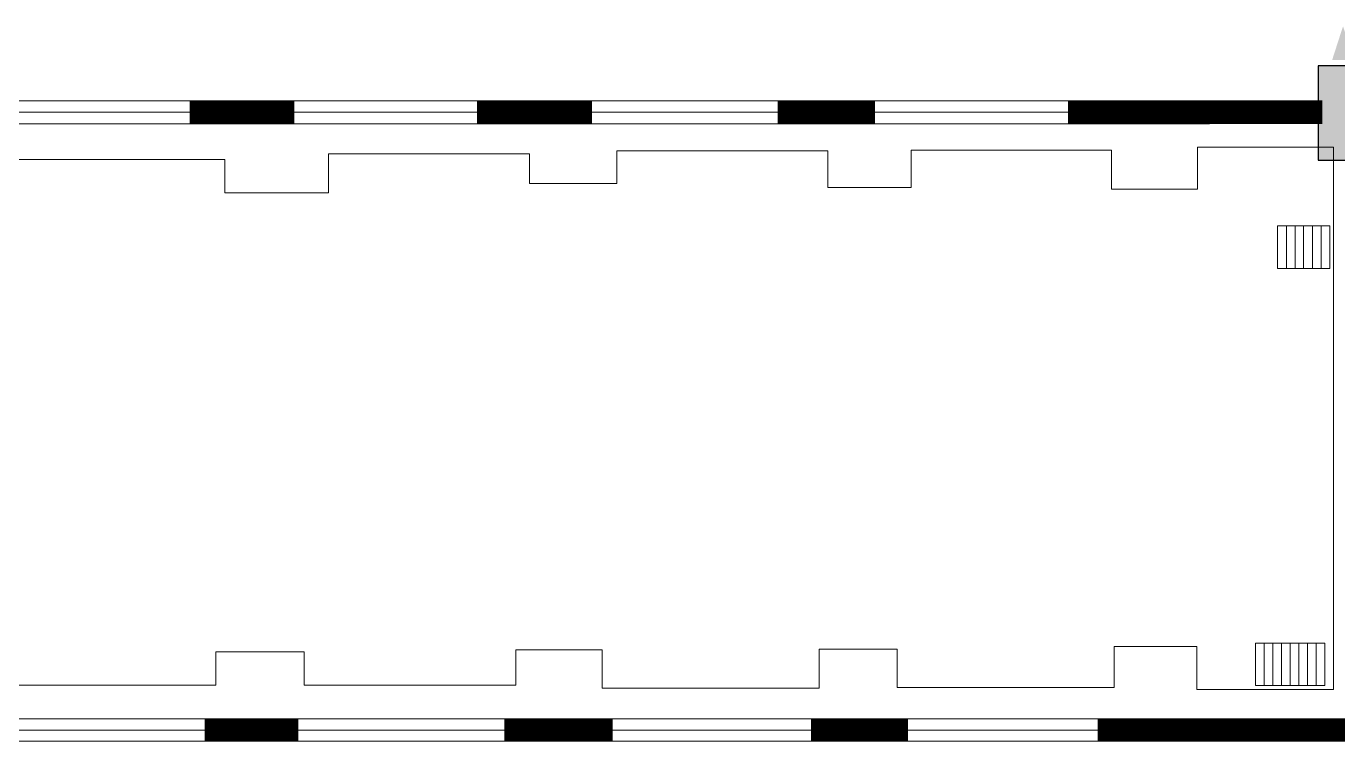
# Model space of a CAD drawing. Header units: millimetres. Extents: x 13114 to 67229, y 22859 to 38520.
# Drawn here: x 22455.4 to 22678.2, y 25896.7 to 26018.3 of the extents above; entities that cross this region are included whole.
import ezdxf

# ---------------------------------------------------------------- set-up
doc = ezdxf.new("R2010")
doc.units = ezdxf.units.MM
doc.layers.add('План_Штампы', color=7, linetype='Continuous')

# ---------------------------------------------------------------- blocks, each defined once
blk = doc.blocks.new('A$C7B4425F7')
at = {"true_color": 0xffffff}
blk.add_hatch(color=7, dxfattribs=at).paths.add_polyline_path([(0, 0), (-16, 0), (-16, -8), (0, -8)])
h = blk.add_hatch(color=126)
h.paths.add_polyline_path([(-0.2, -0.2), (-15.8, -0.2), (-15.8, -7.8), (-0.2, -7.8)])
h.paths.add_polyline_path([(-11.76, -2.03), (-11.76, -3.66), (-11.17, -3.66, -0.568275), (-11.17, -6.18), (-12.58, -6.18), (-12.58, -2.03)], flags=16)
h.paths.add_polyline_path([(-13.33, -4.12, -0.495768), (-13.59, -6.18), (-15.03, -6.18), (-15.03, -2.03), (-13.59, -2.03, -0.487973)], flags=16)
h.paths.add_polyline_path([(-10.25, -2.03), (-9.48, -2.03), (-9.48, -6.18), (-10.25, -6.18)], flags=16)
h.paths.add_polyline_path([(-13.84, -3.69), (-14.24, -3.69), (-14.24, -3.03), (-13.9, -3.03, -0.692621)], flags=0)
h.paths.add_polyline_path([(-9.15, -2.03), (-8.4, -2.03), (-8.04, -3.07), (-7.68, -2.03), (-6.93, -2.03), (-7.64, -4.1), (-6.93, -6.18), (-7.68, -6.18), (-8.04, -5.14), (-8.4, -6.18), (-9.15, -6.18), (-8.44, -4.1)], flags=16)
h.paths.add_polyline_path([(-11.76, -4.46), (-11.42, -4.46, -0.692621), (-11.36, -5.12), (-11.76, -5.12)], flags=0)
h.paths.add_polyline_path([(-13.9, -5.2), (-14.24, -5.2), (-14.24, -4.55), (-13.84, -4.55, -0.708038)], flags=0)
edge = h.paths.add_edge_path(flags=16)
edge.add_ellipse((-5.51, -4.08), major_axis=(0, 2.05), ratio=0.586184, start_angle=0, end_angle=360)
edge = h.paths.add_edge_path(flags=0)
edge.add_ellipse((-5.51, -4.08), major_axis=(0, 1.14), ratio=0.454828, start_angle=0, end_angle=360)
h.paths.add_polyline_path([(-4.13, -4.96, 0.377264), (-3.48, -4.52, 0.0555), (-3.16, -2.03), (-1.66, -2.03), (-1.66, -4.96), (-0.96, -4.96), (-0.96, -7.01), (-1.75, -7.01), (-1.75, -6.18), (-3.3, -6.18), (-3.3, -7.02), (-4.13, -7.02)], flags=16)
h.paths.add_polyline_path([(-2.73, -2.91), (-2.28, -2.91), (-2.28, -4.96), (-3.05, -4.96, 0.079136)], flags=0)
at = {"color": 126}
blk.add_lwpolyline([(-16, -8), (0, -8), (0, 0), (-16, 0)], close=True, dxfattribs=at)

msp = doc.modelspace()

# ---------------------------------------------------------------- linework, layer by layer
at = {"lineweight": 0}
for points in [[(22398.71, 26005.59), (22656.24, 26005.59)], [(22399.1, 26003.67), (22656.63, 26003.67)], [(22398.93, 26001.72), (22656.46, 26001.72)], [(22452.83, 25995.65), (22489.12, 25995.65), (22489.12, 25989.96), (22506.75, 25989.96), (22506.75, 25996.57), (22540.91, 25996.57), (22540.91, 25991.55), (22555.75, 25991.55), (22555.75, 25997.13), (22591.6, 25997.13), (22591.6, 25990.86), (22605.74, 25990.86), (22605.74, 25997.23), (22639.77, 25997.23), (22639.77, 25990.58), (22654.39, 25990.58), (22654.39, 25997.7), (22677.48, 25997.7), (22677.48, 25984.52), (22677.48, 25905.57), (22654.29, 25905.57), (22654.29, 25912.89), (22640.21, 25912.89), (22640.21, 25905.91), (22603.38, 25905.91), (22603.38, 25912.44), (22590.09, 25912.44), (22590.09, 25905.8), (22553.27, 25905.8), (22553.27, 25912.31), (22538.57, 25912.31), (22538.57, 25906.32), (22502.63, 25906.32), (22502.63, 25911.97), (22487.6, 25911.97), (22487.6, 25906.32), (22451.93, 25906.32)], [(22400.45, 25900.59), (22642.81, 25900.59)], [(22400.58, 25898.68), (22642.94, 25898.68)], [(22400.5, 25896.77), (22642.85, 25896.77)]]:
    msp.add_lwpolyline(points, dxfattribs=at)
at = {"lineweight": 100, "const_width": 4}
for points in [[(22483.13, 26003.67), (22500.93, 26003.67)], [(22531.95, 26003.67), (22551.53, 26003.67)], [(22583.06, 26003.67), (22599.59, 26003.67)], [(22632.39, 26003.67), (22675.6, 26003.67)], [(22501.64, 25898.68), (22485.72, 25898.68)], [(22555, 25898.68), (22536.62, 25898.68)], [(22605.18, 25898.68), (22588.73, 25898.68)], [(22705.01, 25898.68), (22637.41, 25898.68)]]:
    msp.add_lwpolyline(points, dxfattribs=at)
at = {"lineweight": 0}
for points in [[(22668.01, 25977.13), (22669.49, 25977.13), (22669.49, 25984.36), (22668.01, 25984.36)], [(22669.49, 25977.13), (22670.96, 25977.13), (22670.96, 25984.36), (22669.49, 25984.36)], [(22670.96, 25977.13), (22672.43, 25977.13), (22672.43, 25984.36), (22670.96, 25984.36)], [(22672.43, 25977.13), (22673.91, 25977.13), (22673.91, 25984.36), (22672.43, 25984.36)], [(22673.91, 25977.13), (22675.38, 25977.13), (22675.38, 25984.36), (22673.91, 25984.36)], [(22675.38, 25977.13), (22676.85, 25977.13), (22676.85, 25984.36), (22675.38, 25984.36)], [(22664.25, 25906.23), (22665.73, 25906.23), (22665.73, 25913.46), (22664.25, 25913.46)], [(22665.73, 25906.23), (22667.2, 25906.23), (22667.2, 25913.46), (22665.73, 25913.46)], [(22667.2, 25906.23), (22668.67, 25906.23), (22668.67, 25913.46), (22667.2, 25913.46)], [(22668.67, 25906.23), (22670.15, 25906.23), (22670.15, 25913.46), (22668.67, 25913.46)], [(22670.15, 25906.23), (22671.62, 25906.23), (22671.62, 25913.46), (22670.15, 25913.46)], [(22671.62, 25906.23), (22673.09, 25906.23), (22673.09, 25913.46), (22671.62, 25913.46)], [(22673.09, 25906.23), (22674.57, 25906.23), (22674.57, 25913.46), (22673.09, 25913.46)], [(22674.57, 25906.23), (22676.04, 25906.23), (22676.04, 25913.46), (22674.57, 25913.46)]]:
    msp.add_lwpolyline(points, close=True, dxfattribs=at)
at = {"layer": 'План_Штампы', "color": 126, "true_color": 0x008754}
msp.add_solid([(22681.01, 26012.53), (22677.27, 26012.54), (22679.12, 26018.28)], dxfattribs=at)

# ---------------------------------------------------------------- block references
at = {"layer": 'План_Штампы', "rotation": 90}
msp.add_blockref('A$C7B4425F7', (22674.87, 26011.53), dxfattribs=at)

doc.saveas('drawing.dxf')
